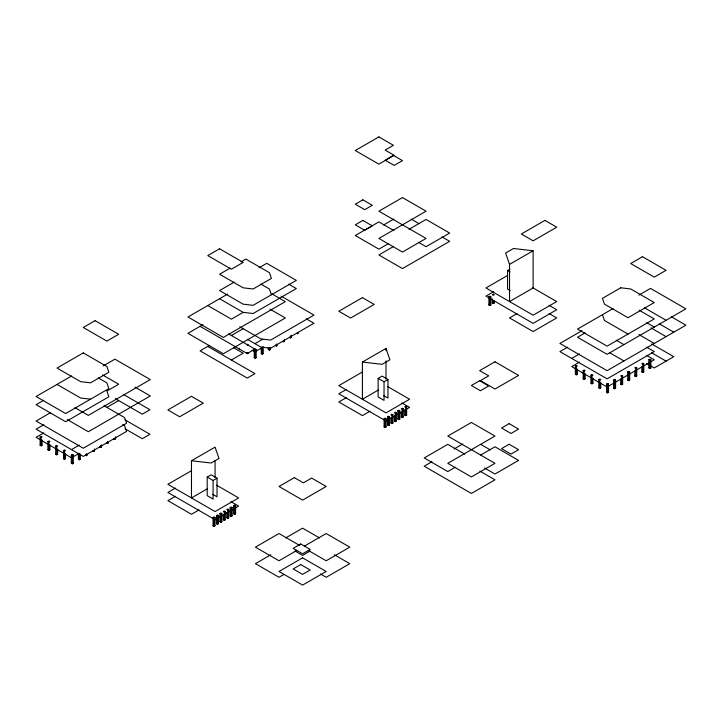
<?xml version="1.0" encoding="UTF-8"?>
<svg xmlns="http://www.w3.org/2000/svg" width="722" height="722" viewBox="0 0 722 722"><rect width="100%" height="100%" fill="white"/><g stroke="black" fill="none" stroke-linecap="round" stroke-linejoin="round"><path stroke-width="1.08" d="M386.062 159.643L393.418 155.401L402.47 160.627L394.185 165.401L385.142 160.176M230.273 268.043L219.578 274.216L243.17 287.834L253.124 288.981L271.409 278.43L269.414 272.681L245.823 259.063L240.968 261.869M71.731 375.918L36.1 396.486L65.666 413.553L108.869 388.617L106.874 382.868L98.382 377.967M234.163 282.14L219.578 290.56L243.17 304.179L253.124 305.325L296.327 280.389L266.761 263.322L259.054 267.763M43.807 400.214L36.1 404.663L65.666 421.729L108.869 396.784L106.874 391.044L118.67 384.23L102.632 374.971M103.282 365.873L114.906 359.168L150.293 379.591L88.319 415.376L74.935 407.641M227.656 294.071L187.955 316.985L223.342 337.418L285.316 301.643L271.923 293.908M50.54 412.668L36.1 421.007L83.283 448.245L126.558 423.263L124.608 417.623L104.049 405.755M202.972 324.665L187.955 333.329L223.342 353.762L285.316 317.987L270.01 309.151M383.59 224.984L393.977 218.992M43.807 424.735L36.1 429.175L83.283 456.421L126.558 431.44L124.608 425.79L122.686 424.68M288.692 284.152L296.327 288.556L253.124 313.501L243.17 312.355L231.374 319.16L207.783 305.541M43.807 432.902L36.1 437.351L71.487 457.784L79.194 453.335M40.116 436.99L41.1 436.431L42.084 436.99L41.1 437.559L40.116 436.99L40.116 445.248L41.1 445.817L42.084 445.248L42.084 440.095M409.076 229.262L426.061 219.452L449.653 233.071L426.061 246.698L418.507 242.339M209.597 345.36L200.084 350.847L247.267 378.084L254.965 373.644L207.783 346.407M388.31 243.693L378.879 249.144L355.287 235.516L378.879 221.898L393.977 230.616M40.116 445.248L41.1 444.689L42.084 445.248M106.874 407.388L118.67 400.575M231.374 335.504L243.17 328.7M47.923 441.503L48.906 440.934L49.89 441.503L48.906 442.063L47.923 441.503L47.923 449.761L48.906 450.32L49.89 449.761L49.89 444.599M393.03 246.78L378.879 254.956L402.47 268.575L449.653 241.328L441.945 236.888M47.923 449.761L48.906 449.192L49.89 449.761M55.729 446.006L56.704 445.438L57.688 446.006L56.704 446.566L55.729 446.006L55.729 454.264L56.704 454.824L57.688 454.264L57.688 449.102M55.729 454.264L56.704 453.696L57.688 454.264M63.527 450.51L64.511 449.941L65.494 450.51L64.511 451.079L63.527 450.51L63.527 458.768L64.511 459.336L65.494 458.768L65.494 453.606M247.402 345.486L248.386 344.917L247.402 344.349M71.487 449.607L79.194 445.158M254.965 343.681L262.673 339.232M231.374 360.025L243.17 353.211L233.729 347.769M63.527 458.768L64.511 458.199L65.494 458.768M71.334 455.013L72.308 454.445L73.292 455.013L73.292 463.271L72.308 463.84L71.334 463.271L71.334 455.013L72.308 455.582L73.292 455.013M255.209 349.99L256.184 349.421L256.184 357.679L255.209 358.247L254.225 357.679L254.225 349.421L255.209 349.99L255.209 358.247M263.629 346.849L254.965 351.849L252.095 350.197M71.334 463.271L72.308 462.703L73.292 463.271M78.382 454.039L78.382 459.201L79.357 458.632L80.341 459.201L80.341 454.039M254.225 357.679L255.209 357.11L256.184 357.679M261.274 347.417L261.274 353.609L262.257 353.04L263.232 353.609L263.232 347.417M268.322 347.472L268.322 349.538L269.306 348.97L270.281 349.538L270.281 347.472M78.382 459.201L79.357 459.77L80.341 459.201M85.431 455.131L86.414 455.699L87.389 455.131L86.414 454.562M94.438 448.994L94.438 451.06L93.463 451.629L92.479 451.06M99.528 446.99L100.511 447.559L101.486 446.99L101.486 444.923M106.576 442.92L107.56 443.488L108.544 442.92L107.56 442.351M115.592 436.792L115.592 438.85L114.608 439.418L113.625 438.85M261.274 353.609L262.257 354.177L263.232 353.609M268.322 349.538L269.306 350.107L270.281 349.538M275.371 345.468L276.355 346.037L277.338 345.468L276.355 344.899M284.387 339.331L284.387 341.398L283.403 341.966L282.419 341.398M289.468 337.327L290.452 337.896L291.435 337.327L291.435 335.261M509.533 264.387L533.125 250.769L533.125 287.952L509.533 301.579L509.533 264.387L505.599 253.034L513.459 248.494L533.125 250.769M510.093 290.551L507.566 289.089L507.566 270.497L509.922 269.135M507.638 275.425L485.942 287.952L533.125 315.198L556.716 301.579L532.637 287.681M191.474 460.753L215.066 447.126L218.992 458.479L211.131 463.019L191.474 460.753L191.474 497.936L207.512 488.677M362.408 362.056L385.999 348.437L389.934 359.791L382.073 364.33L362.408 362.056L362.408 399.248L378.454 389.979M493.487 291.769L485.942 296.128L533.125 323.366L556.716 309.747L549.009 305.298M488.875 296.724L489.85 296.164L490.834 296.724L490.834 304.982L489.85 305.55L488.875 304.982L488.875 296.724L489.85 297.293L490.834 296.724M191.474 470.699L167.883 484.318L215.066 511.555L238.657 497.936L216.51 485.148M362.408 372.001L338.817 385.629L385.999 412.867L409.591 399.248L387.443 386.46M488.875 304.982L489.85 304.422L490.834 304.982M492.305 298.872L492.305 303.005L493.279 302.437L494.263 303.005L494.263 300.939M492.305 303.005L493.279 303.574L494.263 303.005M175.428 488.126L167.883 492.485L215.066 519.732L238.657 506.113L230.95 501.664M346.37 389.438L338.817 393.797L385.999 421.034L409.591 407.416L401.892 402.966M207.196 477.071L213.098 480.482L213.098 499.073L207.196 495.662L207.196 477.071L211.131 474.805L217.024 478.208L217.024 496.799L212.819 494.371M378.138 378.382L384.041 381.785L384.041 400.376L378.138 396.974L378.138 378.382L382.073 376.108L387.967 379.519L387.967 398.111L383.752 395.674M175.428 496.303L167.883 500.662L191.474 514.281L199.019 509.922M346.37 397.614L338.817 401.973L362.408 415.592L369.962 411.233M213.098 480.482L217.024 478.208M384.041 381.785L387.967 379.519M517.078 313.565L509.533 317.924L533.125 331.542L556.716 317.924L549.162 313.565M213.044 517.466L214.019 516.907L215.003 517.466L215.003 525.724L214.019 526.293L213.044 525.724L213.044 517.466L214.019 518.035L215.003 517.466M216.474 515.49L217.448 514.921L218.432 515.49L218.432 523.748L217.448 524.316L216.474 523.748L216.474 515.49L217.448 516.059L218.432 515.49M219.903 513.504L220.887 512.945L221.862 513.504L221.862 521.771L220.887 522.331L219.903 521.771L219.903 513.504L220.887 514.073L221.862 513.504M230.192 507.566L231.175 506.997L232.159 507.566L232.159 515.824L231.175 516.392L230.192 515.824L230.192 507.566L231.175 508.135L232.159 507.566M233.621 505.59L234.605 505.021L235.589 505.59L235.589 513.847L234.605 514.416L233.621 513.847L233.621 505.59L234.605 506.149L235.589 505.59M384.113 418.697L385.097 418.137L386.08 418.697L386.08 426.955L385.097 427.523L384.113 426.955L384.113 418.697L385.097 419.265L386.08 418.697M387.543 416.72L388.526 416.152L389.51 416.72L389.51 424.978L388.526 425.547L387.543 424.978L387.543 416.72L388.526 417.289L389.51 416.72M397.84 410.782L398.815 410.213L399.798 410.782L399.798 419.04L398.815 419.599L397.84 419.04L397.84 410.782L398.815 411.341L399.798 410.782M225.291 511.528L224.316 510.959L223.333 511.528L224.316 512.097L225.291 511.528L225.291 519.786L224.316 520.354L223.333 519.786L223.333 514.624M228.721 509.551L227.746 508.983L226.762 509.551L227.746 510.111L228.721 509.551L228.721 517.809L227.746 518.369L226.762 517.809L226.762 512.647M392.939 414.735L391.956 414.175L390.972 414.735L391.956 415.303L392.939 414.735L392.939 423.002L391.956 423.561L390.972 423.002L390.972 417.839M396.369 412.758L395.385 412.19L394.411 412.758L395.385 413.327L396.369 412.758L396.369 421.016L395.385 421.585L394.411 421.016L394.411 415.854M403.228 408.796L402.253 408.228L401.27 408.796L402.253 409.365L403.228 408.796L403.228 417.054L402.253 417.623L401.27 417.054L401.27 411.892M406.657 406.82L405.683 406.251L404.699 406.82L405.683 407.388L406.657 406.82L406.657 415.078L405.683 415.646L404.699 415.078L404.699 409.915M213.044 525.724L214.019 525.165L215.003 525.724M216.474 523.748L217.448 523.179L218.432 523.748M219.903 521.771L220.887 521.203L221.862 521.771M223.333 519.786L224.316 519.217L225.291 519.786M226.762 517.809L227.746 517.241L228.721 517.809M230.192 515.824L231.175 515.255L232.159 515.824M233.621 513.847L234.605 513.279L235.589 513.847M384.113 426.955L385.097 426.395L386.08 426.955M387.543 424.978L388.526 424.41L389.51 424.978M390.972 423.002L391.956 422.433L392.939 423.002M394.411 421.016L395.385 420.448L396.369 421.016M397.84 419.04L398.815 418.471L399.798 419.04M401.27 417.054L402.253 416.486L403.228 417.054M404.699 415.078L405.683 414.509L406.657 415.078M613.05 308.583L577.528 329.088L607.094 346.154L654.276 318.916L639.178 310.198M638.889 295.108L650.513 288.403L685.9 308.835L607.094 354.331L577.528 337.264L585.208 332.824M582.031 330.667L559.911 343.437L607.094 370.675L685.9 325.18L671.55 316.895M567.6 347.165L559.911 351.605L607.094 378.851L654.276 351.605L646.587 347.165M571.707 358.419L579.414 353.97M579.414 362.146L571.707 366.586L607.094 387.019L654.276 359.782L646.623 355.359M575.371 366.027L576.355 365.458L577.338 366.027L576.355 366.595L575.371 366.027L575.371 374.285L576.355 374.853L577.338 374.285L577.338 369.123M285.614 537.971L302.599 528.161L319.584 537.971M575.371 374.285L576.355 373.716L577.338 374.285M583.177 370.53L584.161 369.962L585.136 370.53L584.161 371.099L583.177 370.53L583.177 378.788L584.161 379.357L585.136 378.788L585.136 373.626M270.822 554.767L255.417 563.665L279.008 577.284L283.728 574.559M431.909 461.764L424.202 466.213L471.385 493.46L494.976 479.832L479.877 471.114M454.057 448.985L462.721 443.976M583.177 378.788L584.161 378.229L585.136 378.788M590.975 375.034L591.959 374.474L592.942 375.034L591.959 375.602L590.975 375.034L590.975 383.292L591.959 383.86L592.942 383.292L592.942 378.138M296.941 550.417L279.008 560.768L255.417 547.15L279.008 533.531L299.765 545.516M304.485 546.058L326.191 533.531L349.782 547.15L326.191 560.768L308.258 550.417M590.975 383.292L591.959 382.732L592.942 383.292M598.782 379.546L599.765 378.978L600.749 379.546L599.765 380.106L598.782 379.546L598.782 387.804L599.765 388.364L600.749 387.804L600.749 382.642M310.144 551.048L302.599 555.408L295.045 551.048M455.347 467.215L447.793 471.574L424.202 457.956L447.793 444.337L464.778 454.147M480.825 454.959L494.976 446.783L518.577 460.401L494.976 474.02L484.597 468.027M598.782 387.804L599.765 387.236L600.749 387.804M606.588 384.05L607.563 383.481L608.547 384.05L608.547 392.308L607.563 392.876L606.588 392.308L606.588 384.05L607.563 384.618L608.547 384.05M613.637 379.98L614.612 379.411L615.595 379.98L615.595 388.237L614.612 388.806L613.637 388.237L613.637 379.98L614.612 380.548L615.595 379.98M627.734 371.839L628.718 371.27L629.692 371.839L629.692 380.097L628.718 380.665L627.734 380.097L627.734 371.839L628.718 372.408L629.692 371.839M648.879 359.628L649.863 359.06L650.847 359.628L650.847 367.886L649.863 368.455L648.879 367.886L648.879 359.628L649.863 360.197L650.847 359.628M622.644 375.909L621.66 375.341L620.685 375.909L621.66 376.478L622.644 375.909L622.644 384.167L621.66 384.736L620.685 384.167L620.685 379.005M636.741 367.769L635.766 367.2L634.782 367.769L635.766 368.337L636.741 367.769L636.741 376.027L635.766 376.595L634.782 376.027L634.782 370.864M643.789 363.698L642.815 363.13L641.831 363.698L642.815 364.267L643.789 363.698L643.789 371.956L642.815 372.525L641.831 371.956L641.831 366.794M606.588 392.308L607.563 391.739L608.547 392.308M613.637 388.237L614.612 387.669L615.595 388.237M620.685 384.167L621.66 383.599L622.644 384.167M627.734 380.097L628.718 379.528L629.692 380.097M634.782 376.027L635.766 375.458L636.741 376.027M641.831 371.956L642.815 371.388L643.789 371.956M648.879 367.886L649.863 367.317L650.847 367.886M90.575 399.176L80.629 398.021L57.038 384.402M644.367 307.752L666.072 320.279M659.321 323.844L673.77 332.183M646.731 322.734L654.276 327.093M650.973 327.905L666.072 336.623M638.907 334.557L654.276 343.437M651.623 343.916L673.77 356.695L654.276 367.949L646.731 363.59M628.032 334.069L604.44 320.451L602.446 314.702M651.632 352.805L666.072 361.144M507.566 270.497L510.093 271.959M411.134 219.091L418.841 223.54M616.281 340.197L623.925 344.611M609.585 352.67L623.925 360.955M260.922 284.125L269.414 289.026L271.409 294.775M281.201 296.173L313.944 315.081L270.669 340.062L260.895 338.934L239.758 326.732M306.245 318.799L313.944 323.248L270.669 348.23L260.895 347.101L247.312 339.259M297.5 332.698L298.484 333.257L297.5 333.826L296.516 333.257M480.825 444.418L490.265 449.869M290.452 336.759L291.435 337.327M219.578 298.727L243.17 312.355M283.403 340.829L284.387 341.398M256.184 349.421L255.209 348.852L247.267 353.572L200.084 326.326M228.54 333.871L254.965 349.132M238.621 348.672L239.596 349.24M134.987 387.1L150.293 395.936L88.319 431.72L67.281 419.572M123.958 394.744L149.959 409.753L142.261 414.193L115.303 398.625M124.924 419.816L149.959 434.274L142.261 438.714L124.933 428.706M334.376 554.767L349.782 563.665L326.191 577.284L320.532 574.017M114.608 438.281L115.592 438.85M100.511 446.422L101.486 446.99M93.463 450.492L94.438 451.06M649.863 360.197L649.863 368.455M642.815 364.267L642.815 372.525M635.766 368.337L635.766 376.595M628.718 372.408L628.718 380.665M621.66 376.478L621.66 384.736M614.612 380.548L614.612 388.806M607.563 384.618L607.563 392.876M599.765 380.106L599.765 388.364M591.959 375.602L591.959 383.86M584.161 371.099L584.161 379.357M576.355 366.595L576.355 374.853M493.279 300.478L493.279 303.574M489.85 297.293L489.85 305.55M405.683 407.388L405.683 415.646M402.253 409.365L402.253 417.623M398.815 411.341L398.815 419.599M395.385 413.327L395.385 421.585M391.956 415.303L391.956 423.561M388.526 417.289L388.526 425.547M385.999 348.437L385.999 350.693M385.999 360.838L385.999 378.86M385.097 419.265L385.097 427.523M290.452 335.829L290.452 337.896M276.355 343.97L276.355 346.037M269.306 348.04L269.306 350.107M262.257 346.948L262.257 354.177M234.605 506.149L234.605 514.416M231.175 508.135L231.175 516.392M227.746 510.111L227.746 518.369M224.316 512.097L224.316 520.354M220.887 514.073L220.887 522.331M217.448 516.059L217.448 524.316M215.066 460.654L215.066 477.558M214.019 518.035L214.019 526.293M107.56 441.422L107.56 443.488M100.511 445.492L100.511 447.559M86.414 453.633L86.414 455.699M79.357 453.578L79.357 459.77M72.308 455.582L72.308 463.84M64.511 451.079L64.511 459.336M56.704 446.566L56.704 454.824M48.906 442.063L48.906 450.32M41.1 437.559L41.1 445.817M378.879 136.909L355.287 150.528L378.879 164.147L394.185 155.302L385.142 150.077L393.418 145.303L378.879 136.909M95.078 320.667L83.283 327.481L106.874 341.1L118.67 334.286L95.078 320.667M219.578 248.792L207.783 255.597L231.374 269.216L243.17 262.411L219.578 248.792M83.283 352.905L57.038 368.058L80.629 381.676L90.575 382.822L108.869 372.272L106.874 366.523L83.283 352.905M362.859 199.841L355.287 204.218L364.718 209.669L372.299 205.292L362.859 199.841M362.859 220.445L355.287 224.813L364.718 230.264L372.299 225.887L362.859 220.445M402.47 197.575L378.879 211.194L426.061 238.44L402.47 252.059L378.879 238.44L426.061 211.194L402.47 197.575M247.402 352.607L246.419 353.175L247.402 353.744L248.386 353.175L247.402 352.607M191.474 396.324L167.883 409.943L179.679 416.747L203.27 403.129L191.474 396.324M362.408 297.626L338.817 311.254L350.612 318.059L374.204 304.44L362.408 297.626M544.92 220.39L521.329 234.009L533.125 240.823L556.716 227.204L544.92 220.39M493.279 294.179L492.305 294.747L493.279 295.316L494.263 294.747L493.279 294.179M642.481 256.716L630.685 263.53L654.276 277.149L666.072 270.335L642.481 256.716M620.73 287.798L602.446 298.357L604.44 304.106L628.032 317.725L654.276 302.572L630.685 288.953L620.73 287.798M294.323 477.639L279.008 486.484L302.599 500.102L326.191 486.484L311.651 478.081L303.366 482.865L294.323 477.639M494.976 361.785L479.67 370.63L488.713 375.855L480.437 380.629L494.976 389.032L518.577 375.413L494.976 361.785M479.67 380.729L471.385 385.503L480.437 390.728L488.713 385.954L479.67 380.729M471.385 422.46L447.793 436.079L494.976 463.316L471.385 476.935L447.793 463.316L494.976 436.079L471.385 422.46M300.74 543.964L293.159 548.341L302.599 553.792L310.18 549.415L300.74 543.964M509.136 423.652L501.555 428.029L510.996 433.471L518.577 429.103L509.136 423.652M302.599 557.853L279.008 571.472L302.599 585.091L326.191 571.472L302.599 557.853M300.74 564.568L293.159 568.936L302.599 574.387L310.18 570.019L300.74 564.568M509.136 444.247L501.555 448.624L510.996 454.075L518.577 449.698L509.136 444.247"/></g></svg>
